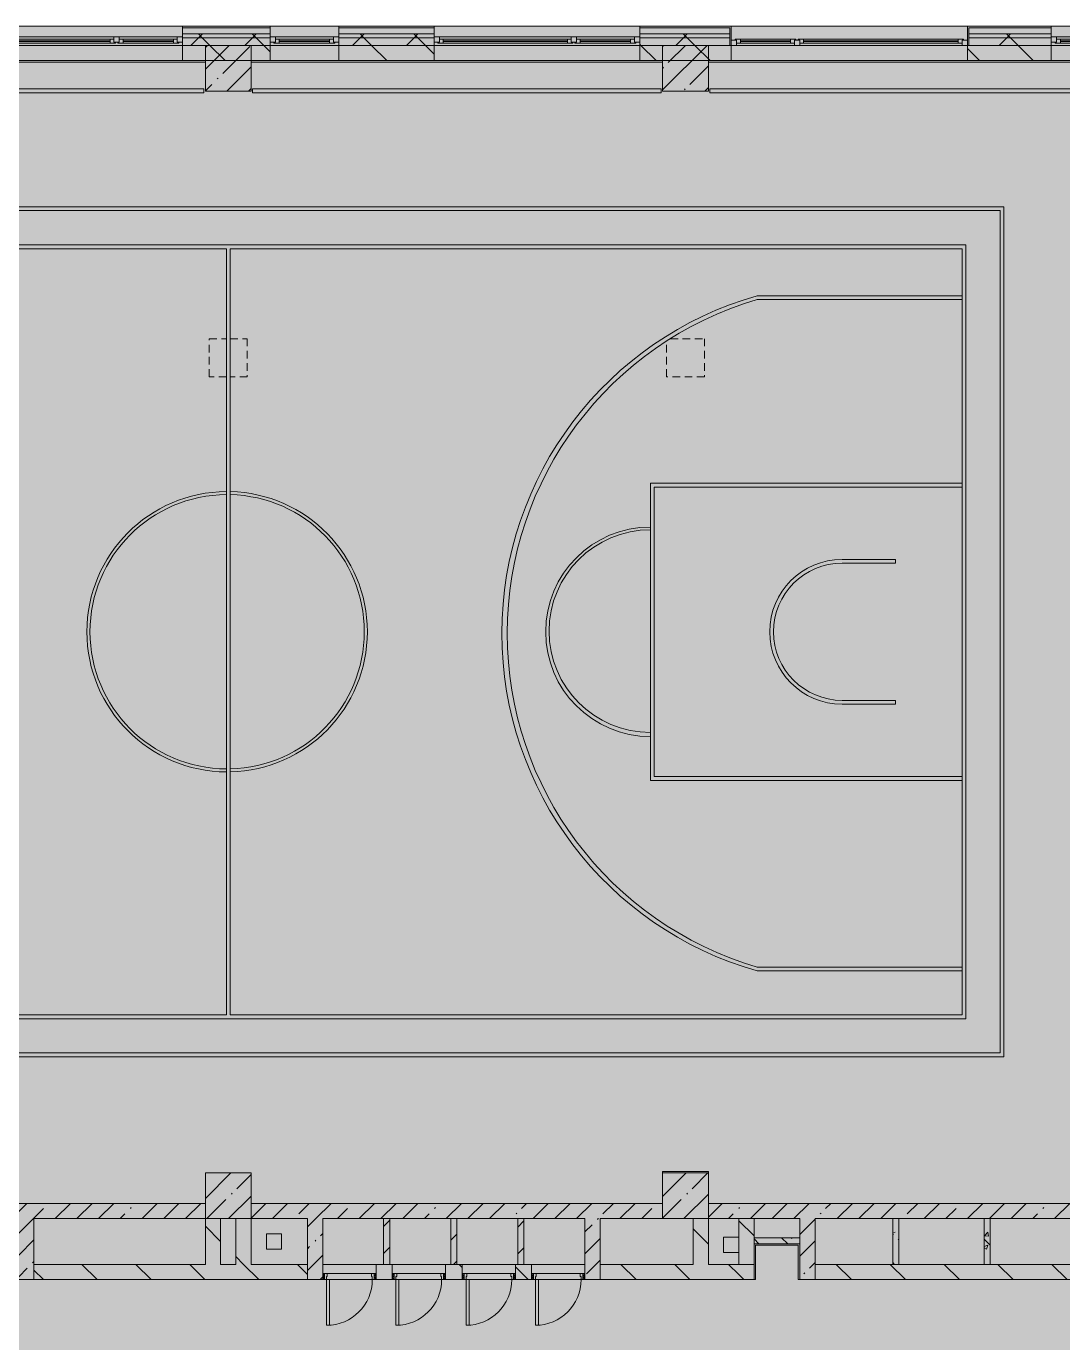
# Model space of a CAD drawing. Header units: millimetres. Extents: x 35147 to 231677, y -8553 to 29000.
# Drawn here: x 156477 to 170077, y 10072 to 27350 of the extents above; entities that cross this region are included whole.
import ezdxf

# ---------------------------------------------------------------- set-up
doc = ezdxf.new("R2010")
doc.units = ezdxf.units.MM
doc.linetypes.add('200_ШТРИХ__ш1_п0_6_', pattern=[160, 100, -60])
doc.layers.add('A-DETL-GENF-2', color=7, linetype='Continuous', lineweight=9, true_color=0xc0c0c0, transparency=0.4)
for name, color, linetype, lineweight in [('A-DETL-MBND-1', 7, '200_ШТРИХ__ш1_п0_6_', 9), ('A-WALL-2', 7, 'Continuous', 5), ('I-WALL-3', 7, 'Continuous', 5), ('S-COLS-1', 7, 'Continuous', 5)]:
    doc.layers.add(name, color=color, linetype=linetype, lineweight=lineweight)
for name, color, linetype, lineweight, true_color in [('A-DOOR-2', 7, 'Continuous', 5, 0xaaaaaa), ('A-DOOR-3', 7, 'Continuous', 5, 0xe2e2e2), ('A-DOOR-4', 7, 'Continuous', 5, 0xb7b7b7), ('A-DOOR-FRAM-2', 7, 'Continuous', 5, 0xe2e2e2), ('A-DOOR-FRAM-3', 7, 'Continuous', 5, 0xaaaaaa), ('A-DOOR-FRAM-4', 7, 'Continuous', 5, 0xb7b7b7), ('A-FLOR-2', 7, 'Continuous', 5, 0xb7b7b7), ('A-GLAZ-3', 7, 'Continuous', 5, 0x737373), ('A-WALL-3', 7, 'Continuous', 9, 0x737373), ('A-WALL-4', 7, 'Continuous', 5, 0x737373), ('I-WALL-4', 7, 'Continuous', 5, 0x737373), ('I-WALL-5', 7, 'Continuous', 5, 0x787878), ('S-COLS-2', 7, 'Continuous', 5, 0x737373)]:
    doc.layers.add(name, color=color, linetype=linetype, lineweight=lineweight, true_color=true_color)
pattern_1 = [(135, (104667.4, 0), (-353.5534, -353.5534), [])]
pattern_2 = [(45, (104667.4, 0), (-285.1231, 285.1231), []), (45, (104952.5, 0), (-285.1231, 285.1231), [504.031, -100.806, 16.764, -84.042])]
pattern_3 = [(45, (104667.4, 0), (-353.5534, 353.5534), []), (135, (104667.4, 0), (-353.5534, -353.5534), [])]
pattern_4 = [(135, (104667.4, 0), (-377.1708, -377.1708), [533.4, -88.9, 17.78, -88.9]), (135, (104667.4, 376.94), (-377.1708, -377.1708), []), (50, (104667.4, 0), (637.6445, -55.7866), [66.675, -733.425]), (355, (104667.4, 0), (-123.3494, 668.699), [53.34, -586.74]), (100.451, (104720.5, -4.65), (514.299, 612.908), [56.665, -623.315]), (46.184, (104667.4, 177.8), (948.776, -147.15), [100.012, -1100.137]), (96.636, (104746.45, 165.5), (830.909, 865.997), [84.998, -934.973]), (351.184, (104667.4, 177.8), (830.918, 865.988), [80.01, -880.11]), (21, (104756.3, 133.35), (530.6506, -357.9283), [66.675, -733.425]), (326, (104756.3, 133.35), (216.308, 644.6585), [53.34, -586.74]), (71.451, (104800.5, 103.5), (746.9596, 286.7243), [56.665, -623.315]), (37.5, (104667.39, 0), (10.8105, 295.9426), [16.764, -562.864, 16.764, -578.866, -588.962]), (37.5, (104667.39, 0), (10.8105, 295.9426), [-1175.258, 16.764, -572.198]), (7.5, (104667.4, 0), (233.8692, 350.6318), [16.764, -322.834, 16.764, -549.529, -224.472]), (7.5, (104667.4, 0), (233.8692, 350.6318), [-905.891, 16.764, -207.708]), (327.5, (104469.14, 0), (474.5678, -20.0513), [16.764, -205.486, 16.764, -676.656, -920.115]), (327.5, (104469.14, 0), (474.5678, -20.0513), [-915.67, 16.764, -903.351]), (317.5, (104380.24, 0), (518.4522, 88.9934), [16.764, -272.161, 16.764, -443.738, -653.415]), (317.5, (104380.24, 0), (518.4522, 88.9934), [-749.427, 16.764, -636.651])]
pattern_5 = [(45, (104667.4, 0), (-176.7767, 176.7767), [])]
pattern_6 = [(135, (1951.41, 164.685), (-14.14214, -14.14214), []), (225, (1951.41, 164.685), (14.14214, -14.14214), [])]
pattern_7 = [(45, (-171.384, 164.685), (-14.1421, 14.1421), []), (135, (-171.384, 164.685), (-14.1421, -14.1421), [])]

# ---------------------------------------------------------------- blocks, each defined once
blk = doc.blocks.new('BSC_Колонна _Прямоугольная - 600х600-23205375-2_9_2_птичка')
at = {"layer": 'S-COLS-1'}
h = blk.add_hatch(dxfattribs=at)
h.set_pattern_fill('FP_99', color=256, style=0, pattern_type=2)
h.set_pattern_definition([(45, (-54460, -12000), (-285.123, 285.123), []), (45, (-54174.88, -12000), (-285.123, 285.123), [504.031, -100.806, 16.764, -84.042])])
h.paths.add_polyline_path([(-300, -300), (300, -300), (300, 300), (-300, 300)])
at = {"layer": 'S-COLS-2'}
for p, q in [((300, 300), (-300, 300)), ((-300, 300), (-300, -300)), ((300, -300), (300, 300)), ((-300, -300), (300, -300))]:
    blk.add_line(p, q, dxfattribs=at)
blk = doc.blocks.new('BSC_Колонна _Прямоугольная - 600х600-V275-2_9_2_птичка')
at = {"layer": 'S-COLS-1'}
h = blk.add_hatch(dxfattribs=at)
h.set_pattern_fill('FP_112', color=256, style=0, pattern_type=2)
h.set_pattern_definition([(45, (-60460, -12000), (-285.1231, 285.1231), []), (45, (-60174.88, -12000), (-285.1231, 285.1231), [504.031, -100.806, 16.764, -84.042])])
h.paths.add_polyline_path([(-300, -300), (300, -300), (300, 300), (-300, 300), (-300, -201)])
at = {"layer": 'S-COLS-2'}
for p, q in [((300, 300), (-300, 300)), ((-300, 300), (-300, -300)), ((300, -300), (300, 300)), ((-300, -300), (300, -300))]:
    blk.add_line(p, q, dxfattribs=at)
blk = doc.blocks.new('120_Окно_СКБ_2Ст - 120_Окно_СКБ_2Ст 2700х2500 _мал створка справа_ 2-23206922-2_9_2_птичка')
at = {"layer": 'A-GLAZ-3'}
for p, q in [((-1350, -75), (-1350, -5)), ((-1350, -5), (-1280, -5)), ((1350, -5), (-1350, -5)), ((-1280, -75), (-1350, -75)), ((-1350, -75), (-1300, -75)), ((-1280, -75), (-1300, -75)), ((-1300, -75), (-1300, -85)), ((-1300, -85), (470, -85)), ((470, -85), (-1300, -85)), ((-1280, -5), (-1280, -75)), ((450, -35), (-1280, -35)), ((-1280, -35), (-1280, -75)), ((-1230, -85), (-1230, -35)), ((-1230, -55), (400, -55)), ((400, -65), (-1230, -65)), ((400, -85), (400, -35)), ((450, -75), (450, -5)), ((450, -5), (520, -5)), ((450, -75), (450, -35)), ((520, -75), (450, -75)), ((470, -75), (450, -75)), ((470, -75), (500, -75)), ((470, -85), (470, -75)), ((520, -75), (500, -75)), ((500, -75), (500, -85)), ((500, -85), (1300, -85)), ((1300, -85), (500, -85)), ((520, -5), (520, -75)), ((1280, -35), (520, -35)), ((520, -35), (520, -75)), ((570, -85), (570, -35)), ((570, -55), (1230, -55)), ((1230, -65), (570, -65)), ((1230, -85), (1230, -35)), ((1280, -75), (1280, -5)), ((1280, -5), (1350, -5)), ((1280, -75), (1280, -35)), ((1350, -75), (1280, -75)), ((1300, -75), (1280, -75)), ((1300, -75), (1350, -75)), ((1300, -85), (1300, -75)), ((1350, -5), (1350, -75))]:
    blk.add_line(p, q, dxfattribs=at)
blk = doc.blocks.new('120_Окно_СКБ_2Ст - 120_Окно_СКБ_2Ст 3100х2500 _мал_створка слева_ 2-19089248-2_9_2_птичка')
at = {"layer": 'A-GLAZ-3'}
for p, q in [((-1550, -75), (-1550, -5)), ((-1550, -5), (-1480, -5)), ((1550, -5), (-1550, -5)), ((-1480, -75), (-1550, -75)), ((-1550, -75), (-1500, -75)), ((-1480, -75), (-1500, -75)), ((-1500, -75), (-1500, -85)), ((-1500, -85), (670, -85)), ((670, -85), (-1500, -85)), ((-1480, -5), (-1480, -75)), ((650, -35), (-1480, -35)), ((-1480, -35), (-1480, -75)), ((-1430, -85), (-1430, -35)), ((-1430, -55), (600, -55)), ((600, -65), (-1430, -65)), ((600, -85), (600, -35)), ((650, -75), (650, -5)), ((650, -5), (720, -5)), ((650, -75), (650, -35)), ((720, -75), (650, -75)), ((670, -75), (650, -75)), ((670, -75), (700, -75)), ((670, -85), (670, -75)), ((720, -75), (700, -75)), ((700, -75), (700, -85)), ((700, -85), (1500, -85)), ((1500, -85), (700, -85)), ((720, -5), (720, -75)), ((1480, -35), (720, -35)), ((720, -35), (720, -75)), ((770, -85), (770, -35)), ((770, -55), (1430, -55)), ((1430, -65), (770, -65)), ((1430, -85), (1430, -35)), ((1480, -75), (1480, -5)), ((1480, -5), (1550, -5)), ((1480, -75), (1480, -35)), ((1550, -75), (1480, -75)), ((1500, -75), (1480, -75)), ((1500, -75), (1550, -75)), ((1500, -85), (1500, -75)), ((1550, -5), (1550, -75))]:
    blk.add_line(p, q, dxfattribs=at)
blk = doc.blocks.new('120_Окно_СКБ_2Ст - 120_Окно_СКБ_2Ст 3100х2500 _мал_створка слева_-22274797-2_9_2_птичка')
at = {"layer": 'A-GLAZ-3'}
for p, q in [((-1550, 45), (-1550, 115)), ((-1550, 115), (-1480, 115)), ((1550, 115), (-1550, 115)), ((-1480, 45), (-1550, 45)), ((-1550, 45), (-1500, 45)), ((-1480, 45), (-1500, 45)), ((-1500, 45), (-1500, 35)), ((-1500, 35), (670, 35)), ((670, 35), (-1500, 35)), ((-1480, 115), (-1480, 45)), ((650, 85), (-1480, 85)), ((-1480, 85), (-1480, 45)), ((-1430, 35), (-1430, 85)), ((-1430, 65), (600, 65)), ((600, 55), (-1430, 55)), ((600, 35), (600, 85)), ((650, 45), (650, 115)), ((650, 115), (720, 115)), ((650, 45), (650, 85)), ((720, 45), (650, 45)), ((670, 45), (650, 45)), ((670, 45), (700, 45)), ((670, 35), (670, 45)), ((720, 45), (700, 45)), ((700, 45), (700, 35)), ((700, 35), (1500, 35)), ((1500, 35), (700, 35)), ((720, 115), (720, 45)), ((1480, 85), (720, 85)), ((720, 85), (720, 45)), ((770, 35), (770, 85)), ((770, 65), (1430, 65)), ((1430, 55), (770, 55)), ((1430, 35), (1430, 85)), ((1480, 45), (1480, 115)), ((1480, 115), (1550, 115)), ((1480, 45), (1480, 85)), ((1550, 45), (1480, 45)), ((1500, 45), (1480, 45)), ((1500, 45), (1550, 45)), ((1500, 35), (1500, 45)), ((1550, 115), (1550, 45))]:
    blk.add_line(p, q, dxfattribs=at)
blk = doc.blocks.new('BSC_Колонна _Прямоугольная - 500х500-33455413-2_9_2_птичка')
at = {"layer": 'A-DETL-MBND-1'}
for p, q in [((-250, 250), (-23, 250)), ((-250, -250), (-250, 250)), ((27, 250), (250, 250)), ((250, 250), (250, -250)), ((-23, -250), (-250, -250)), ((250, -250), (27, -250))]:
    blk.add_line(p, q, dxfattribs=at)
blk = doc.blocks.new('120_Окно_СКБ_1Ст - 120_Окно_СКБ_1Ст 900х2500_h_-19906774-2_9_2_птичка')
at = {"layer": 'A-GLAZ-3'}
for p, q in [((-450, -75), (-450, -5)), ((-450, -5), (-380, -5)), ((450, -5), (-450, -5)), ((-380, -75), (-450, -75)), ((-450, -75), (-400, -75)), ((-380, -75), (-400, -75)), ((-400, -75), (-400, -85)), ((-400, -85), (400, -85)), ((400, -85), (-400, -85)), ((-380, -5), (-380, -75)), ((380, -35), (-380, -35)), ((-380, -35), (-380, -75)), ((-330, -85), (-330, -35)), ((-330, -55), (330, -55)), ((330, -65), (-330, -65)), ((330, -85), (330, -35)), ((380, -75), (380, -5)), ((380, -5), (450, -5)), ((380, -75), (380, -35)), ((450, -75), (380, -75)), ((400, -75), (380, -75)), ((400, -75), (450, -75)), ((400, -85), (400, -75)), ((450, -5), (450, -75))]:
    blk.add_line(p, q, dxfattribs=at)
blk = doc.blocks.new('110_Дверь_СКБ_1Ст - д-18 700x2100h_Технический шкаф ЭОМ и СС-V331-2_9_2_птичка')
at = {"layer": 'A-DOOR-2'}
h = blk.add_hatch(dxfattribs=at)
h.set_pattern_fill('FP_50', color=256, style=0, pattern_type=2)
h.set_pattern_definition(pattern_6)
h.paths.add_polyline_path([(362.5, 100), (337.5, 100), (337.5, 20), (362.5, 20)])
at = {"layer": 'A-DOOR-3'}
h = blk.add_hatch(color=256, dxfattribs=at)
h.paths.add_polyline_path([(-312.5, 100), (-312.5, 20), (-277.5, 20), (-277.5, 60), (-287.5, 60), (-287.5, 100), (-300.5, 100)])
h.paths.add_polyline_path([(312.5, 100), (312.5, 60), (302.5, 60), (302.5, 20), (337.5, 20), (337.5, 100)])
at = {"layer": 'A-DOOR-FRAM-2'}
blk.add_hatch(color=256, dxfattribs=at).paths.add_polyline_path([(272.5, 700), (272.5, 100), (312.5, 100), (312.5, 700)])
at = {"layer": 'A-DOOR-FRAM-3'}
h = blk.add_hatch(dxfattribs=at)
h.set_pattern_fill('FP_51', color=256, style=0, pattern_type=2)
h.set_pattern_definition(pattern_7)
h.paths.add_polyline_path([(-312.5, 100), (-337.5, 100), (-337.5, 20), (-312.5, 20)])
at = {"layer": 'A-DOOR-4'}
for p, q in [((312.5, 700), (272.5, 700)), ((272.5, 700), (272.5, 100)), ((312.5, 100), (312.5, 700)), ((272.5, 100), (312.5, 100))]:
    blk.add_line(p, q, dxfattribs=at)
blk.add_arc((312.5, 100), 600, 90, 180, dxfattribs=at)
at = {"layer": 'A-DOOR-FRAM-4'}
for p, q in [((-312.5, 100), (-337.5, 100)), ((-337.5, 100), (-337.5, 20)), ((-337.5, 20), (-312.5, 20)), ((-287.5, 100), (-312.5, 100)), ((-312.5, 100), (-312.5, 20)), ((-312.5, 20), (-312.5, 100)), ((-312.5, 20), (-277.5, 20)), ((-287.5, 60), (-287.5, 100)), ((-287.5, 100), (272.5, 100)), ((-277.5, 60), (-287.5, 60)), ((-277.5, 20), (-277.5, 60)), ((302.5, 20), (-277.5, 20)), ((312.5, 60), (302.5, 60)), ((302.5, 60), (302.5, 20)), ((302.5, 20), (337.5, 20)), ((312.5, 100), (312.5, 60)), ((337.5, 100), (312.5, 100)), ((337.5, 20), (337.5, 100)), ((362.5, 100), (337.5, 100)), ((337.5, 100), (337.5, 20)), ((337.5, 20), (362.5, 20)), ((362.5, 20), (362.5, 100))]:
    blk.add_line(p, q, dxfattribs=at)
blk = doc.blocks.new('110_Дверь_СКБ_1Ст - д-18 700x2100h_Технический шкаф ЭОМ и СС-V332-2_9_2_птичка')
at = {"layer": 'A-DOOR-2'}
h = blk.add_hatch(dxfattribs=at)
h.set_pattern_fill('FP_50', color=256, style=0, pattern_type=2)
h.set_pattern_definition(pattern_6)
h.paths.add_polyline_path([(362.5, 100), (337.5, 100), (337.5, 20), (362.5, 20)])
at = {"layer": 'A-DOOR-3'}
h = blk.add_hatch(color=256, dxfattribs=at)
h.paths.add_polyline_path([(312.5, 100), (312.5, 60), (302.5, 60), (302.5, 20), (337.5, 20), (337.5, 100)])
h.paths.add_polyline_path([(-287.5, 100), (-312.5, 100), (-312.5, 20), (-277.5, 20), (-277.5, 60), (-287.5, 60)])
at = {"layer": 'A-DOOR-FRAM-2'}
blk.add_hatch(color=256, dxfattribs=at).paths.add_polyline_path([(272.5, 700), (272.5, 100), (312.5, 100), (312.5, 700)])
at = {"layer": 'A-DOOR-FRAM-3'}
h = blk.add_hatch(dxfattribs=at)
h.set_pattern_fill('FP_51', color=256, style=0, pattern_type=2)
h.set_pattern_definition(pattern_7)
h.paths.add_polyline_path([(-318, 100), (-337.5, 100), (-337.5, 20), (-312.5, 20), (-312.5, 100)])
at = {"layer": 'A-DOOR-4'}
for p, q in [((312.5, 700), (272.5, 700)), ((272.5, 700), (272.5, 100)), ((312.5, 100), (312.5, 700)), ((272.5, 100), (312.5, 100))]:
    blk.add_line(p, q, dxfattribs=at)
blk.add_arc((312.5, 100), 600, 90, 180, dxfattribs=at)
at = {"layer": 'A-DOOR-FRAM-4'}
for p, q in [((-312.5, 100), (-337.5, 100)), ((-337.5, 100), (-337.5, 20)), ((-337.5, 20), (-312.5, 20)), ((-287.5, 100), (-312.5, 100)), ((-312.5, 100), (-312.5, 20)), ((-312.5, 20), (-312.5, 100)), ((-312.5, 20), (-277.5, 20)), ((-287.5, 60), (-287.5, 100)), ((-287.5, 100), (272.5, 100)), ((-277.5, 60), (-287.5, 60)), ((-277.5, 20), (-277.5, 60)), ((302.5, 20), (-277.5, 20)), ((312.5, 60), (302.5, 60)), ((302.5, 60), (302.5, 20)), ((302.5, 20), (337.5, 20)), ((312.5, 100), (312.5, 60)), ((337.5, 100), (312.5, 100)), ((337.5, 20), (337.5, 100)), ((362.5, 100), (337.5, 100)), ((337.5, 100), (337.5, 20)), ((337.5, 20), (362.5, 20)), ((362.5, 20), (362.5, 100))]:
    blk.add_line(p, q, dxfattribs=at)
blk = doc.blocks.new('BSC_Колонна _Прямоугольная - 500х500-V343-2_9_2_птичка')
at = {"layer": 'A-DETL-MBND-1'}
for p, q in [((-250, -250), (-250, 216)), ((-198, 250), (250, 250)), ((250, 250), (250, -250)), ((250, -250), (-250, -250))]:
    blk.add_line(p, q, dxfattribs=at)

msp = doc.modelspace()

# ---------------------------------------------------------------- hatches: boundary and pattern name
at = {"layer": 'A-DETL-GENF-2'}
msp.add_hatch(color=256, dxfattribs=at).paths.add_polyline_path([(180508.3, -280), (180527.4, -280), (180527.4, 3300), (189527.4, 3300), (189527.4, 27350), (146577.4, 27350), (146577.4, 23778), (143427.4, 23778), (143427.4, -280), (179580.8, -280)])
at = {"layer": 'A-WALL-2'}
h = msp.add_hatch(dxfattribs=at)
h.set_pattern_fill('FP_84', color=256, style=0, pattern_type=2)
h.set_pattern_definition(pattern_3)
h.paths.add_polyline_path([(189471.3, 27200), (189527.4, 27200), (189527.4, 27250), (185017.4, 27250), (185017.4, 27200), (188856, 27200)])
h.paths.add_polyline_path([(181435.9, 27200), (182517.4, 27200), (182517.4, 27250), (181007.4, 27250), (181007.4, 27200)])
h.paths.add_polyline_path([(172160.7, 27200), (172627.4, 27200), (172624.4, 27250), (170827.4, 27250), (170827.4, 27200), (171233.1, 27200)])
h.paths.add_polyline_path([(173527.4, 27200), (178907.4, 27200), (178907.4, 27250), (173527.4, 27250)])
h.paths.add_polyline_path([(169927.4, 27200), (169927.4, 27250), (168847.4, 27250), (168847.4, 27200), (169622.6, 27200)])
h.paths.add_polyline_path([(154327.7, 27200), (155427.6, 27200), (155427.6, 27250), (154327.7, 27250)])
h.paths.add_polyline_path([(164527.4, 27200), (165707.4, 27200), (165707.4, 27250), (164527.4, 27250)])
h.paths.add_polyline_path([(161827.4, 27200), (161827.4, 27250), (160577.3, 27250), (160577.3, 27200), (161494.2, 27200)])
h.paths.add_polyline_path([(159175.4, 27200), (159677.3, 27200), (159677.3, 27250), (158527.6, 27250), (158527.6, 27200)])
h.paths.add_polyline_path([(146727.4, 27200), (149074.4, 27200), (149074.4, 27250), (146677.4, 27250), (146677.4, 27200)])
h.paths.add_polyline_path([(153427.7, 27200), (153427.7, 27250), (152174.4, 27250), (152174.4, 27200), (152682.7, 27200)])
h = msp.add_hatch(dxfattribs=at)
h.set_pattern_fill('FP_84', color=256, style=0, pattern_type=2)
h.set_pattern_definition(pattern_3)
h.paths.add_polyline_path([(188867.4, 27100), (189527.4, 27100), (189527.4, 27200), (185017.4, 27200), (185017.4, 27100), (188856, 27100)])
h.paths.add_polyline_path([(172160.7, 27100), (172627.4, 27100), (172624.4, 27200), (170827.4, 27200), (170827.4, 27100), (171427.4, 27100)])
h.paths.add_polyline_path([(169927.4, 27100), (169927.4, 27200), (168847.4, 27200), (168847.4, 27100), (169622.6, 27100)])
h.paths.add_polyline_path([(173527.4, 27100), (178907.4, 27100), (178907.4, 27200), (173527.4, 27200)])
h.paths.add_polyline_path([(182517.4, 27100), (182517.4, 27200), (181007.4, 27200), (181007.4, 27100), (182363.4, 27100)])
h.paths.add_polyline_path([(161827.4, 27100), (161827.4, 27200), (160577.3, 27200), (160577.3, 27100), (161494.2, 27100)])
h.paths.add_polyline_path([(165707.4, 27100), (165707.4, 27200), (164527.4, 27200), (164527.4, 27100), (165668, 27100)])
h.paths.add_polyline_path([(158527.6, 27100), (159677.3, 27100), (159677.3, 27200), (158527.6, 27200)])
h.paths.add_polyline_path([(149074.4, 27100), (149074.4, 27200), (146727.4, 27200), (146727.4, 27100), (148045.1, 27100)])
h.paths.add_polyline_path([(152174.4, 27100), (153427.7, 27100), (153427.7, 27200), (152174.4, 27200)])
h.paths.add_polyline_path([(154327.7, 27100), (155427.6, 27100), (155427.6, 27200), (154327.7, 27200)])
at = {"layer": 'I-WALL-3'}
h = msp.add_hatch(dxfattribs=at)
h.set_pattern_fill('FP_95', color=256, style=0, pattern_type=2)
h.set_pattern_definition(pattern_1)
h.paths.add_polyline_path([(185017.4, 26900), (185317.4, 26900), (185317.4, 27100), (185017.4, 27100), (185017.4, 26974.9)])
h.paths.add_polyline_path([(188867.4, 26900), (188867.4, 27100), (185817.4, 27100), (185817.4, 26900), (188856, 26900)])
h.paths.add_polyline_path([(178207.4, 26900), (178207.4, 27100), (175477.4, 27100), (175477.4, 26900), (177725.8, 26900)])
h.paths.add_polyline_path([(172627.4, 26900), (172624.4, 27100), (171427.4, 27100), (171427.4, 26900), (172624.4, 26900)])
h.paths.add_polyline_path([(178907.4, 26900), (178907.4, 27100), (178707.4, 27100), (178707.4, 26900)])
h.paths.add_polyline_path([(173527.4, 26900), (174977.4, 26900), (174977.4, 27100), (173527.4, 27100)])
h.paths.add_polyline_path([(181417.4, 26900), (181417.4, 27100), (181007.4, 27100), (181007.4, 26900)])
h.paths.add_polyline_path([(182517.4, 26900), (182517.4, 27100), (181917.4, 27100), (181917.4, 26900), (182363.4, 26900)])
h.paths.add_polyline_path([(161030.4, 26900), (161827.4, 26900), (161827.4, 27100), (160577.3, 27100), (160577.3, 26900)])
h.paths.add_polyline_path([(158527.6, 26900), (159677.3, 26900), (159677.3, 27100), (158527.6, 27100)])
h.paths.add_polyline_path([(164527.4, 26900), (165727.4, 26900), (165727.4, 27100), (164527.4, 27100)])
h.paths.add_polyline_path([(169132.2, 26900), (169927.4, 26900), (169927.4, 27100), (168827.4, 27100), (168827.4, 26900)])
h.paths.add_polyline_path([(155032.2, 26900), (155427.6, 26900), (155427.6, 27100), (155032.2, 27100)])
h = msp.add_hatch(dxfattribs=at)
h.set_pattern_fill('FP_92', color=256, style=0, pattern_type=2)
h.set_pattern_definition(pattern_2)
h.paths.add_polyline_path([(156377.4, 10900), (156577.4, 10900), (156577.4, 11900), (156377.4, 11900), (156377.4, 11100)])
h = msp.add_hatch(dxfattribs=at)
h.set_pattern_fill('FP_92', color=256, style=0, pattern_type=2)
h.set_pattern_definition(pattern_2)
h.paths.add_polyline_path([(158827.4, 11700), (158827.4, 11900), (156577.4, 11900), (156577.4, 11700), (157320.3, 11700)])
h = msp.add_hatch(dxfattribs=at)
h.set_pattern_fill('FP_92', color=256, style=0, pattern_type=2)
h.set_pattern_definition(pattern_2)
h.paths.add_polyline_path([(160367.4, 11700), (164827.4, 11700), (164827.4, 11900), (159427.4, 11900), (159427.4, 11700), (160167.4, 11700)])
h.paths.add_polyline_path([(169127.4, 11700), (170827.4, 11700), (170827.4, 11900), (165427.4, 11900), (165427.4, 11700), (169047.4, 11700)])
h = msp.add_hatch(dxfattribs=at)
h.set_pattern_fill('FP_95', color=256, style=0, pattern_type=2)
h.set_pattern_definition(pattern_1)
h.paths.add_polyline_path([(159027.4, 11100), (159027.4, 11700), (158827.4, 11700), (158827.4, 11100)])
h = msp.add_hatch(dxfattribs=at)
h.set_pattern_fill('FP_95', color=256, style=0, pattern_type=2)
h.set_pattern_definition(pattern_1)
h.paths.add_polyline_path([(159227.4, 11100), (159427.4, 11100), (159427.4, 11700), (159227.4, 11700), (159227.4, 11221)])
h = msp.add_hatch(dxfattribs=at)
h.set_pattern_fill('FP_92', color=256, style=0, pattern_type=2)
h.set_pattern_definition(pattern_2)
h.paths.add_polyline_path([(160167.4, 10900), (160367.4, 10900), (160367.4, 11700), (160167.4, 11700), (160167.4, 10980)])
h = msp.add_hatch(dxfattribs=at)
h.set_pattern_fill('FP_96', color=256, style=0, pattern_type=2)
h.set_pattern_definition(pattern_5)
h.paths.add_polyline_path([(161246.6, 11100), (161246.6, 11700), (161166.6, 11700), (161166.6, 11100)])
h = msp.add_hatch(dxfattribs=at)
h.set_pattern_fill('FP_96', color=256, style=0, pattern_type=2)
h.set_pattern_definition(pattern_5)
h.paths.add_polyline_path([(162126.6, 11100), (162126.6, 11700), (162046.6, 11700), (162046.6, 11100)])
h = msp.add_hatch(dxfattribs=at)
h.set_pattern_fill('FP_96', color=256, style=0, pattern_type=2)
h.set_pattern_definition(pattern_5)
h.paths.add_polyline_path([(163006.6, 11100), (163006.6, 11700), (162926.6, 11700), (162926.6, 11100)])
h = msp.add_hatch(dxfattribs=at)
h.set_pattern_fill('FP_92', color=256, style=0, pattern_type=2)
h.set_pattern_definition(pattern_2)
h.paths.add_polyline_path([(164007.4, 10900), (164007.4, 11700), (163807.4, 11700), (163813, 10900)])
h = msp.add_hatch(dxfattribs=at)
h.set_pattern_fill('FP_95', color=256, style=0, pattern_type=2)
h.set_pattern_definition(pattern_1)
h.paths.add_polyline_path([(165427.4, 11100), (165427.4, 11700), (165227.4, 11700), (165227.4, 11100)])
h = msp.add_hatch(dxfattribs=at)
h.set_pattern_fill('FP_95', color=256, style=0, pattern_type=2)
h.set_pattern_definition(pattern_1)
h.paths.add_polyline_path([(166027.4, 11100), (166027.4, 11700), (165827.4, 11700), (165827.4, 11100)])
h = msp.add_hatch(dxfattribs=at)
h.set_pattern_fill('FP_95', color=256, style=0, pattern_type=2)
h.set_pattern_definition(pattern_1)
h.paths.add_polyline_path([(165827.4, 10900), (166027.4, 10900), (166027.4, 11700), (165827.4, 11700), (165827.4, 11100)])
h = msp.add_hatch(dxfattribs=at)
h.set_pattern_fill('FP_92', color=256, style=0, pattern_type=2)
h.set_pattern_definition(pattern_2)
h.paths.add_polyline_path([(166827.4, 10900), (166827.4, 11700), (166627.4, 11700), (166627.4, 10900)])
h = msp.add_hatch(dxfattribs=at)
h.set_pattern_fill('FP_95', color=256, style=0, pattern_type=2)
h.set_pattern_definition(pattern_1)
h.paths.add_polyline_path([(165827.4, 10900), (165827.4, 11100), (164007.4, 11100), (164007.4, 10900), (164740.5, 10900)])
h.paths.add_polyline_path([(159175.4, 10900), (160167.4, 10900), (160167.4, 11100), (156577.4, 11100), (156577.4, 10900), (157320.3, 10900)])
h.paths.add_polyline_path([(161067.4, 10900), (161277.4, 10900), (161277.4, 11100), (161067.4, 11100), (161067.4, 10980)])
h.paths.add_polyline_path([(162897.4, 10900), (163107.4, 10900), (163107.4, 11100), (162897.4, 11100), (162897.4, 10980)])
h.paths.add_polyline_path([(162197.4, 10900), (162197.4, 11100), (161977.4, 11100), (161977.4, 10900)])
h.paths.add_polyline_path([(151928.1, 10900), (156377.4, 10900), (156377.4, 11100), (151928.1, 11100)])
h = msp.add_hatch(dxfattribs=at)
h.set_pattern_fill('FP_95', color=256, style=0, pattern_type=2)
h.set_pattern_definition(pattern_1)
h.paths.add_polyline_path([(171227.4, 10900), (171227.4, 11100), (166827.4, 11100), (166827.4, 10900), (168450.6, 10900)])
at = {"layer": 'I-WALL-5'}
h = msp.add_hatch(dxfattribs=at)
h.set_pattern_fill('FP_101', color=256, style=0, pattern_type=2)
h.set_pattern_definition(pattern_4)
h.paths.add_polyline_path([(167927.4, 11100), (167927.4, 11700), (167847.4, 11700), (167847.4, 11100)])
h = msp.add_hatch(dxfattribs=at)
h.set_pattern_fill('FP_101', color=256, style=0, pattern_type=2)
h.set_pattern_definition(pattern_4)
h.paths.add_polyline_path([(169127.4, 11100), (169127.4, 11700), (169047.4, 11700), (169047.4, 11100)])
h = msp.add_hatch(dxfattribs=at)
h.set_pattern_fill('FP_101', color=256, style=0, pattern_type=2)
h.set_pattern_definition(pattern_4)
h.paths.add_polyline_path([(166627.4, 11370), (166627.4, 11450), (166027.4, 11450), (166027.4, 11370), (166595.5, 11370)])
at = {"layer": 'S-COLS-1'}
h = msp.add_hatch(dxfattribs=at)
h.set_pattern_fill('FP_92', color=256, style=0, pattern_type=2)
h.set_pattern_definition(pattern_2)
h.paths.add_polyline_path([(159427.4, 26500), (159427.4, 27100), (158827.4, 27100), (158827.4, 26500), (159175.4, 26500)])
h = msp.add_hatch(dxfattribs=at)
h.set_pattern_fill('FP_92', color=256, style=0, pattern_type=2)
h.set_pattern_definition(pattern_2)
h.paths.add_polyline_path([(165427.4, 26500), (165427.4, 27100), (164827.4, 27100), (164827.4, 26500)])

# ---------------------------------------------------------------- linework, layer by layer
at = {"layer": 'A-FLOR-2'}
for p, q in [((169307.4, 24981.3), (148951, 24981.3)), ((149001, 24931.3), (169257.4, 24931.3)), ((169257.4, 24931.3), (169257.4, 13874.4)), ((169307.4, 13824.4), (169307.4, 24981.3)), ((168807.4, 24481.3), (149451, 24481.3)), ((149501, 24431.3), (159104.2, 24431.3)), ((159104.2, 24431.3), (159104.2, 14374.4)), ((159154.2, 14374.4), (159154.2, 24431.3)), ((159154.2, 24431.3), (168757.4, 24431.3)), ((168757.4, 24431.3), (168757.4, 14374.4)), ((168807.4, 14324.4), (168807.4, 24481.3)), ((168757.4, 23812.8), (166067.7, 23812.8)), ((166067.7, 23762.8), (168757.4, 23762.8)), ((164667.7, 21352.8), (164667.7, 17452.8)), ((168757.4, 21352.8), (164667.7, 21352.8)), ((164717.7, 17502.8), (164717.7, 21302.8)), ((164717.7, 21302.8), (168757.4, 21302.8)), ((167882.4, 20352.8), (167182.4, 20352.8)), ((167182.4, 20302.8), (167882.4, 20302.8)), ((167882.4, 20302.8), (167882.4, 20352.8)), ((167882.4, 18502.8), (167182.4, 18502.8)), ((167882.4, 18452.8), (167882.4, 18502.8)), ((167182.4, 18452.8), (167882.4, 18452.8)), ((164667.7, 17452.8), (168757.4, 17452.8)), ((168757.4, 17502.8), (164717.7, 17502.8)), ((168757.4, 15002.8), (166067.7, 15002.8)), ((166067.7, 14952.8), (168757.4, 14952.8)), ((159104.2, 14374.4), (149501, 14374.4)), ((168757.4, 14374.4), (159154.2, 14374.4)), ((149451, 14324.4), (168807.4, 14324.4)), ((148951, 13824.4), (169307.4, 13824.4)), ((169257.4, 13874.4), (149001, 13874.4)), ((164827.4, 12300), (164827.4, 12320)), ((164827.4, 12320), (165427.4, 12320)), ((165427.4, 12320), (165427.4, 12300)), ((159627.4, 11500), (159827.4, 11500)), ((159627.4, 11300), (159627.4, 11500)), ((159827.4, 11500), (159827.4, 11300)), ((165627.4, 11457), (165827.4, 11457)), ((165627.4, 11257), (165627.4, 11457)), ((159827.4, 11300), (159627.4, 11300)), ((165827.4, 11257), (165627.4, 11257)), ((166606.4, 11350), (166047.4, 11350)), ((166047.4, 11350), (166047.4, 10900)), ((166606.4, 10900), (166606.4, 11350)), ((166047.4, 10900), (166027.4, 10900)), ((166627.4, 10900), (166606.4, 10900))]:
    msp.add_line(p, q, dxfattribs=at)
for centre, radius, start, end in [((167322.4, 19382.8), 4604.2, 105.81331, 254.18669), ((167351.9, 19382.8), 4564.4, 106.34112, 253.65888), ((159112.5, 19403.3), 1840, 90.26005, 180), ((159112.5, 19403.3), 1800, 90.26583, 180), ((159112.5, 19403.3), 1840, 0, 88.70133), ((159112.5, 19403.3), 1800, 0, 88.67247), ((164667.7, 19402.8), 1375, 90, 270), ((164667.7, 19411.7), 1330, 90, 270), ((167182.4, 19402.8), 950, 90, 270), ((167182.4, 19402.8), 900, 90, 270), ((159112.5, 19403.3), 1840, 180, 269.73995), ((159112.5, 19403.3), 1800, 180, 269.73417), ((159112.5, 19403.3), 1800, 271.32753, 360), ((159112.5, 19403.3), 1840, 271.29867, 360)]:
    msp.add_arc(centre, radius, start, end, dxfattribs=at)
at = {"layer": 'A-WALL-3'}
for p, q in [((159677.3, 27330), (158527.6, 27330)), ((161827.4, 27330), (160577.3, 27330)), ((165707.4, 27330), (164527.4, 27330)), ((165707.4, 27100), (165707.4, 27330)), ((168847.4, 27330), (168847.4, 27100)), ((169927.4, 27330), (168847.4, 27330)), ((159677.3, 27250), (158527.6, 27250)), ((159677.3, 27200), (158527.6, 27200)), ((161827.4, 27250), (160577.3, 27250)), ((161827.4, 27200), (160577.3, 27200)), ((165707.4, 27250), (164527.4, 27250)), ((165707.4, 27200), (164527.4, 27200)), ((169927.4, 27250), (168847.4, 27250)), ((169927.4, 27200), (168847.4, 27200)), ((159677.3, 27100), (158527.6, 27100)), ((161827.4, 27100), (160577.3, 27100)), ((165727.4, 27100), (164527.4, 27100)), ((169927.4, 27100), (168827.4, 27100)), ((161246.6, 11700), (161166.6, 11700)), ((162126.6, 11700), (162046.6, 11700)), ((163006.6, 11700), (162926.6, 11700)), ((166027.4, 11700), (165827.4, 11700)), ((167927.4, 11700), (167847.4, 11700)), ((169127.4, 11700), (169047.4, 11700)), ((166027.4, 11370), (166027.4, 11450)), ((166627.4, 11370), (166627.4, 11450)), ((156577.4, 10900), (156577.4, 11100)), ((160167.4, 10900), (160167.4, 11100)), ((161166.6, 11100), (161246.6, 11100)), ((162046.6, 11100), (162126.6, 11100)), ((162926.6, 11100), (163006.6, 11100)), ((164007.4, 10900), (164007.4, 11100)), ((166827.4, 10900), (166827.4, 11100)), ((167847.4, 11100), (167927.4, 11100)), ((169047.4, 11100), (169127.4, 11100))]:
    msp.add_line(p, q, dxfattribs=at)
at = {"layer": 'A-WALL-4'}
for p, q in [((146577.4, 27350), (161827.4, 27350)), ((158527.6, 27350), (158527.6, 27100)), ((159677.3, 27100), (159677.3, 27350)), ((160577.3, 27350), (160577.3, 27100)), ((161827.4, 27100), (161827.4, 27350)), ((181007.4, 27350), (161827.4, 27350)), ((164527.4, 27350), (164527.4, 27100)), ((165727.4, 27100), (165727.4, 27350)), ((168827.4, 27350), (168827.4, 27100)), ((169927.4, 27100), (169927.4, 27350))]:
    msp.add_line(p, q, dxfattribs=at)
at = {"layer": 'I-WALL-4'}
for p, q in [((155427.6, 27100), (158527.6, 27100)), ((158527.6, 27100), (158527.6, 26900)), ((159677.3, 26900), (159677.3, 27100)), ((159677.3, 27100), (160577.3, 27100)), ((160577.3, 27100), (160577.3, 26900)), ((161827.4, 26900), (161827.4, 27100)), ((161827.4, 27100), (164527.4, 27100)), ((164527.4, 27100), (164527.4, 26900)), ((165727.4, 26900), (165727.4, 27100)), ((165727.4, 27100), (168827.4, 27100)), ((168827.4, 27100), (168827.4, 26900)), ((169927.4, 26900), (169927.4, 27100)), ((169927.4, 27100), (170807.4, 27100)), ((158827.4, 26880), (153427.4, 26880)), ((155032.2, 26900), (170827.4, 26900)), ((164827.4, 26880), (159427.4, 26880)), ((170807.4, 26880), (165427.4, 26880)), ((153448.7, 26529), (158806.4, 26529)), ((158806.4, 26479), (153448.7, 26479)), ((158806.4, 26479), (158806.4, 26529)), ((159447.4, 26529), (164807.4, 26529)), ((159447.4, 26529), (159447.4, 26479)), ((164807.4, 26479), (159447.4, 26479)), ((164807.4, 26479), (164807.4, 26529)), ((165448.4, 26529), (170827.4, 26529)), ((165448.4, 26529), (165448.4, 26479)), ((170827.9, 26479), (165448.4, 26479)), ((158827.4, 11900), (153427.4, 11900)), ((164827.4, 11900), (159427.4, 11900)), ((170827.4, 11900), (165427.4, 11900)), ((156577.4, 11100), (156577.4, 11700)), ((156577.4, 11700), (158827.4, 11700)), ((158827.4, 11700), (158827.4, 11100)), ((159027.4, 11100), (159027.4, 11700)), ((159227.4, 11700), (159227.4, 11100)), ((159427.4, 11100), (159427.4, 11700)), ((159427.4, 11700), (160167.4, 11700)), ((160167.4, 11700), (160167.4, 11100)), ((160367.4, 10980), (160367.4, 11700)), ((160367.4, 11700), (161166.6, 11700)), ((161166.6, 11700), (161166.6, 11100)), ((161246.6, 11100), (161246.6, 11700)), ((161246.6, 11700), (162046.6, 11700)), ((162046.6, 11700), (162046.6, 11100)), ((162126.6, 11100), (162126.6, 11700)), ((162126.6, 11700), (162926.6, 11700)), ((162926.6, 11700), (162926.6, 11100)), ((163006.6, 11100), (163006.6, 11700)), ((163006.6, 11700), (163807.4, 11700)), ((163807.4, 11700), (163807.4, 10980)), ((164007.4, 11100), (164007.4, 11700)), ((164007.4, 11700), (164827.4, 11700)), ((165227.4, 11700), (165227.4, 11100)), ((165427.4, 11100), (165427.4, 11700)), ((165427.4, 11700), (165827.4, 11700)), ((165827.4, 11700), (165827.4, 11100)), ((166027.4, 11450), (166027.4, 11700)), ((166027.4, 11700), (166595.5, 11700)), ((166601.2, 11700), (166627.4, 11700)), ((166627.4, 11700), (166627.4, 11450)), ((166827.4, 11100), (166827.4, 11700)), ((166827.4, 11700), (167847.4, 11700)), ((167847.4, 11700), (167847.4, 11100)), ((167927.4, 11100), (167927.4, 11700)), ((167927.4, 11700), (169047.4, 11700)), ((169047.4, 11700), (169047.4, 11100)), ((169127.4, 11100), (169127.4, 11700)), ((169127.4, 11700), (170827.4, 11700)), ((166627.4, 11450), (166027.4, 11450)), ((166027.4, 11100), (166027.4, 11370)), ((166027.4, 11370), (166627.4, 11370)), ((166627.4, 11370), (166627.4, 10900)), ((158827.4, 11100), (156577.4, 11100)), ((159227.4, 11100), (159027.4, 11100)), ((160167.4, 11100), (159427.4, 11100)), ((160367.4, 11100), (161166.6, 11100)), ((161067.4, 11100), (161067.4, 10980)), ((161246.6, 11100), (162046.6, 11100)), ((161277.4, 10980), (161277.4, 11100)), ((161977.4, 11100), (161977.4, 10980)), ((162126.6, 11100), (162926.6, 11100)), ((162197.4, 10980), (162197.4, 11100)), ((162897.4, 11100), (162897.4, 10980)), ((163006.6, 11100), (163807.4, 11100)), ((163107.4, 10980), (163107.4, 11100)), ((165227.4, 11100), (164007.4, 11100)), ((166027.4, 11100), (165427.4, 11100)), ((166027.4, 10900), (166027.4, 11100)), ((167847.4, 11100), (166827.4, 11100)), ((169047.4, 11100), (167927.4, 11100)), ((171227.4, 11100), (169127.4, 11100)), ((151928.1, 10900), (160367.4, 10900)), ((161067.4, 10900), (161277.4, 10900)), ((161977.4, 10900), (162197.4, 10900)), ((162897.4, 10900), (163107.4, 10900)), ((163807.4, 10900), (166027.4, 10900)), ((166627.4, 10900), (171427.4, 10900))]:
    msp.add_line(p, q, dxfattribs=at)
at = {"layer": 'S-COLS-2'}
for p, q in [((159427.4, 27100), (158827.4, 27100)), ((158827.4, 27100), (158827.4, 26500)), ((159427.4, 26500), (159427.4, 27100)), ((165427.4, 27100), (164827.4, 27100)), ((164827.4, 27100), (164827.4, 26500)), ((165427.4, 26500), (165427.4, 27100)), ((158827.4, 26500), (159427.4, 26500)), ((164827.4, 26500), (165427.4, 26500))]:
    msp.add_line(p, q, dxfattribs=at)

# ---------------------------------------------------------------- block references
at = {"layer": 'A-DETL-MBND-1'}
for name, p in [('BSC_Колонна _Прямоугольная - 500х500-33455413-2_9_2_птичка', (159127.4, 23000)), ('BSC_Колонна _Прямоугольная - 500х500-V343-2_9_2_птичка', (165127.4, 23000))]:
    msp.add_blockref(name, p, dxfattribs=at)
at = {"layer": 'A-DOOR-4', "rotation": 180}
for name, p in [('110_Дверь_СКБ_1Ст - д-18 700x2100h_Технический шкаф ЭОМ и СС-V331-2_9_2_птичка', (160729.9, 11000)), ('110_Дверь_СКБ_1Ст - д-18 700x2100h_Технический шкаф ЭОМ и СС-V332-2_9_2_птичка', (161639.9, 11000)), ('110_Дверь_СКБ_1Ст - д-18 700x2100h_Технический шкаф ЭОМ и СС-V332-2_9_2_птичка', (162559.9, 11000)), ('110_Дверь_СКБ_1Ст - д-18 700x2100h_Технический шкаф ЭОМ и СС-V332-2_9_2_птичка', (163469.9, 11000))]:
    msp.add_blockref(name, p, dxfattribs=at)
at = {"layer": 'A-GLAZ-3'}
for name, p in [('120_Окно_СКБ_2Ст - 120_Окно_СКБ_2Ст 3100х2500 _мал_створка слева_ 2-19089248-2_9_2_птичка', (156977.6, 27215)), ('120_Окно_СКБ_1Ст - 120_Окно_СКБ_1Ст 900х2500_h_-19906774-2_9_2_птичка', (160127.3, 27215)), ('120_Окно_СКБ_2Ст - 120_Окно_СКБ_2Ст 2700х2500 _мал створка справа_ 2-23206922-2_9_2_птичка', (163177.4, 27215)), ('120_Окно_СКБ_1Ст - 120_Окно_СКБ_1Ст 900х2500_h_-19906774-2_9_2_птичка', (170377.4, 27215))]:
    msp.add_blockref(name, p, dxfattribs=at)
at = {"layer": 'A-GLAZ-3', "rotation": 180}
msp.add_blockref('120_Окно_СКБ_2Ст - 120_Окно_СКБ_2Ст 3100х2500 _мал_створка слева_-22274797-2_9_2_птичка', (167277.4, 27215), dxfattribs=at)
at = {"layer": 'S-COLS-2'}
for name, p in [('BSC_Колонна _Прямоугольная - 600х600-23205375-2_9_2_птичка', (159127.4, 12000)), ('BSC_Колонна _Прямоугольная - 600х600-V275-2_9_2_птичка', (165127.4, 12000))]:
    msp.add_blockref(name, p, dxfattribs=at)

doc.saveas('drawing.dxf')
